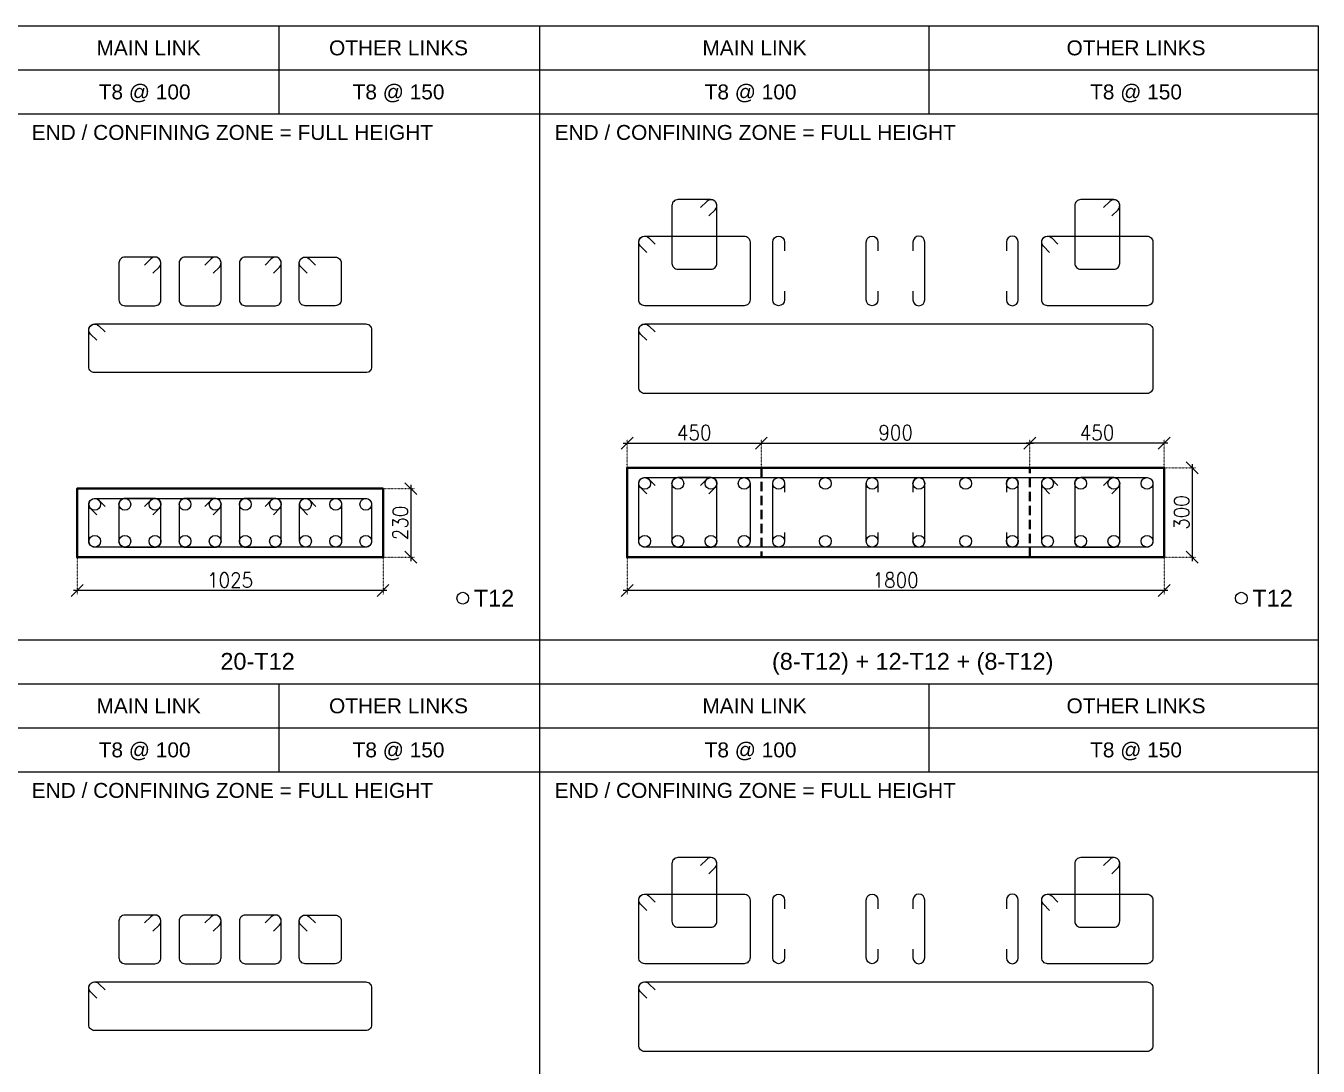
# Model space of a CAD drawing. Header units: millimetres. Extents: x 149548 to 2112824, y -1657616 to -1354760.
# Drawn here: x 2031964 to 2049286, y -1643643 to -1629699 of the extents above; entities that cross this region are included whole.
import ezdxf
from ezdxf.enums import TextEntityAlignment as Align

# ---------------------------------------------------------------- set-up
doc = ezdxf.new("R2010")
doc.units = ezdxf.units.MM
doc.header["$MEASUREMENT"] = 0
doc.header["$PDMODE"] = 98
doc.linetypes.add('DOT', pattern=[0.25, 0, -0.25])
doc.linetypes.add('HIDDEN', pattern=[0.375, 0.25, -0.125])
for name, color, linetype in [('Columns', 90, 'Continuous'), ('s_hatch_25', 13, 'Continuous'), ('s_hatch_50', 43, 'Continuous'), ('s_rebar_link', 225, 'Continuous'), ('s_rebar_linkexp', 155, 'Continuous'), ('TEXT', 43, 'Continuous')]:
    doc.layers.add(name, color=color, linetype=linetype)
doc.layers.add('s-dm', color=171, linetype='Continuous', lineweight=15)
doc.layers.add('s_text', color=20, linetype='Continuous', lineweight=9)
doc.styles.add('ARIAL', font='arial.ttf')
doc.styles.add('RS', font='romans.shx', dxfattribs={"width": 0.9})
doc.dimstyles.new('Maheboob', dxfattribs={"dimtxt": 100, "dimasz": 100, "dimexe": 0, "dimexo": 0, "dimgap": 50, "dimtad": 1, "dimdec": 0, "dimdsep": 46, "dimtxsty": 'RS', "dimblk": 'ME', "dimcen": 225, "dimdle": 25, "dimclrd": 256, "dimclre": 256, "dimclrt": 7, "dimadec": 1, "dimazin": 1, "dimtfac": 1, "dimtdec": 0, "dimtmove": 0, "dimatfit": 0, "dimldrblk": 'ME', "dimfxl": 1, "dimlwd": -1, "dimlwe": -1, "dimarcsym": 0})

# ---------------------------------------------------------------- blocks, each defined once
blk = doc.blocks.new('_Oblique')
at = {"color": 0, "linetype": 'ByBlock', "lineweight": -2}
blk.add_line((-0.5, -0.5), (0.5, 0.5), dxfattribs=at)
blk = doc.blocks.new('*D1610')
at = {"layer": 'Defpoints', "color": 0}
for p in [(2032652, -1636822), (2036752, -1636822), (2032652, -1637268)]:
    blk.add_point(p, dxfattribs=at)
at = {"layer": 's-dm', "linetype": 'DOT'}
for p, q in [((2032652, -1636822), (2032652, -1637318)), ((2036752, -1636822), (2036752, -1637318))]:
    blk.add_line(p, q, dxfattribs=at)
at = {"layer": 's-dm'}
blk.add_line((2036802, -1637268), (2032602, -1637268), dxfattribs=at)
at = {"layer": 's-dm', "xscale": 160, "yscale": 160, "zscale": 160, "rotation": 180}
blk.add_blockref('_Oblique', (2032652, -1637268), dxfattribs=at)
at = {"layer": 's-dm', "xscale": 160, "yscale": 160, "zscale": 160}
blk.add_blockref('_Oblique', (2036752, -1637268), dxfattribs=at)
at = {"layer": 's-dm', "color": 7, "insert": (2034702, -1637128), "char_height": 200, "attachment_point": 5, "style": 'RS'}
blk.add_mtext('1025', dxfattribs=at)
blk = doc.blocks.new('ME')
at = {"layer": 's-dm', "color": 2, "ltscale": 50}
for p, q in [((0, -1.04), (0, 1.04)), ((-1.04, 0), (1.04, 0))]:
    blk.add_line(p, q, dxfattribs=at)
blk.add_lwpolyline([(0.74, 0.74), (-0.74, -0.74)], dxfattribs=at)
blk = doc.blocks.new('*D1611')
at = {"layer": 'Defpoints', "color": 0}
for p in [(2036752, -1635902), (2036752, -1636822), (2037124, -1636822)]:
    blk.add_point(p, dxfattribs=at)
at = {"layer": 's-dm', "linetype": 'DOT'}
for p, q in [((2036752, -1635902), (2037174, -1635902)), ((2036752, -1636822), (2037174, -1636822))]:
    blk.add_line(p, q, dxfattribs=at)
at = {"layer": 's-dm'}
blk.add_line((2037124, -1635852), (2037124, -1636872), dxfattribs=at)
at = {"layer": 's-dm', "xscale": 160, "yscale": 160, "zscale": 160}
for p, rotation in [((2037124, -1635902), 90), ((2037124, -1636822), 270)]:
    blk.add_blockref('_Oblique', p, dxfattribs=dict(at, rotation=rotation))
at = {"layer": 's-dm', "color": 7, "insert": (2036984, -1636362), "char_height": 200, "attachment_point": 5, "rotation": 90, "style": 'RS'}
blk.add_mtext('230', dxfattribs=at)
blk = doc.blocks.new('*D1614')
at = {"layer": 'Defpoints', "color": 0}
for p in [(2040023, -1636822), (2047223, -1636822), (2040023, -1637268)]:
    blk.add_point(p, dxfattribs=at)
at = {"layer": 's-dm', "linetype": 'DOT'}
for p, q in [((2040023, -1636822), (2040023, -1637318)), ((2047223, -1636822), (2047223, -1637318))]:
    blk.add_line(p, q, dxfattribs=at)
at = {"layer": 's-dm'}
blk.add_line((2047273, -1637268), (2039973, -1637268), dxfattribs=at)
at = {"layer": 's-dm', "xscale": 160, "yscale": 160, "zscale": 160, "rotation": 180}
blk.add_blockref('_Oblique', (2040023, -1637268), dxfattribs=at)
at = {"layer": 's-dm', "xscale": 160, "yscale": 160, "zscale": 160}
blk.add_blockref('_Oblique', (2047223, -1637268), dxfattribs=at)
at = {"layer": 's-dm', "color": 7, "insert": (2043623, -1637128), "char_height": 200, "attachment_point": 5, "style": 'RS'}
blk.add_mtext('1800', dxfattribs=at)
blk = doc.blocks.new('*D1615')
at = {"layer": 'Defpoints', "color": 0}
for p in [(2047223, -1635622), (2047223, -1636822), (2047596, -1636822)]:
    blk.add_point(p, dxfattribs=at)
at = {"layer": 's-dm', "linetype": 'DOT'}
for p, q in [((2047223, -1635622), (2047646, -1635622)), ((2047223, -1636822), (2047646, -1636822))]:
    blk.add_line(p, q, dxfattribs=at)
at = {"layer": 's-dm'}
blk.add_line((2047596, -1635572), (2047596, -1636872), dxfattribs=at)
at = {"layer": 's-dm', "xscale": 160, "yscale": 160, "zscale": 160}
for p, rotation in [((2047596, -1635622), 90), ((2047596, -1636822), 270)]:
    blk.add_blockref('_Oblique', p, dxfattribs=dict(at, rotation=rotation))
at = {"layer": 's-dm', "color": 7, "insert": (2047456, -1636222), "char_height": 200, "attachment_point": 5, "rotation": 90, "style": 'RS'}
blk.add_mtext('300', dxfattribs=at)
blk = doc.blocks.new('*D1619')
at = {"layer": 'Defpoints', "color": 0}
for p in [(2041823, -1635291), (2040023, -1635622), (2041823, -1635622)]:
    blk.add_point(p, dxfattribs=at)
at = {"layer": 's-dm'}
blk.add_line((2039973, -1635291), (2041873, -1635291), dxfattribs=at)
at = {"layer": 's-dm', "linetype": 'DOT'}
for p, q in [((2040023, -1635622), (2040023, -1635241)), ((2041823, -1635622), (2041823, -1635241))]:
    blk.add_line(p, q, dxfattribs=at)
at = {"layer": 's-dm', "xscale": 160, "yscale": 160, "zscale": 160, "rotation": 180}
blk.add_blockref('_Oblique', (2040023, -1635291), dxfattribs=at)
at = {"layer": 's-dm', "xscale": 160, "yscale": 160, "zscale": 160}
blk.add_blockref('_Oblique', (2041823, -1635291), dxfattribs=at)
at = {"layer": 's-dm', "color": 7, "insert": (2040923, -1635151), "char_height": 200, "attachment_point": 5, "style": 'RS'}
blk.add_mtext('450', dxfattribs=at)
blk = doc.blocks.new('*D1620')
at = {"layer": 'Defpoints', "color": 0}
for p in [(2045423, -1635291), (2041823, -1635622), (2045423, -1635622)]:
    blk.add_point(p, dxfattribs=at)
at = {"layer": 's-dm'}
blk.add_line((2041773, -1635291), (2045473, -1635291), dxfattribs=at)
at = {"layer": 's-dm', "linetype": 'DOT'}
for p, q in [((2041823, -1635622), (2041823, -1635241)), ((2045423, -1635622), (2045423, -1635241))]:
    blk.add_line(p, q, dxfattribs=at)
at = {"layer": 's-dm', "xscale": 160, "yscale": 160, "zscale": 160, "rotation": 180}
blk.add_blockref('_Oblique', (2041823, -1635291), dxfattribs=at)
at = {"layer": 's-dm', "xscale": 160, "yscale": 160, "zscale": 160}
blk.add_blockref('_Oblique', (2045423, -1635291), dxfattribs=at)
at = {"layer": 's-dm', "color": 7, "insert": (2043623, -1635151), "char_height": 200, "attachment_point": 5, "style": 'RS'}
blk.add_mtext('900', dxfattribs=at)
blk = doc.blocks.new('*D1621')
at = {"layer": 'Defpoints', "color": 0}
for p in [(2045423, -1635291), (2045423, -1635622), (2047223, -1635622)]:
    blk.add_point(p, dxfattribs=at)
at = {"layer": 's-dm'}
blk.add_line((2047273, -1635291), (2045373, -1635291), dxfattribs=at)
at = {"layer": 's-dm', "linetype": 'DOT'}
for p, q in [((2045423, -1635622), (2045423, -1635241)), ((2047223, -1635622), (2047223, -1635241))]:
    blk.add_line(p, q, dxfattribs=at)
at = {"layer": 's-dm', "xscale": 160, "yscale": 160, "zscale": 160, "rotation": 180}
blk.add_blockref('_Oblique', (2045423, -1635291), dxfattribs=at)
at = {"layer": 's-dm', "xscale": 160, "yscale": 160, "zscale": 160}
blk.add_blockref('_Oblique', (2047223, -1635291), dxfattribs=at)
at = {"layer": 's-dm', "color": 7, "insert": (2046323, -1635151), "char_height": 200, "attachment_point": 5, "style": 'RS'}
blk.add_mtext('450', dxfattribs=at)

msp = doc.modelspace()

# ---------------------------------------------------------------- linework, layer by layer
at = {"layer": 'Columns', "color": 8, "linetype": 'HIDDEN', "lineweight": 40, "ltscale": 500}
for points in [[(2041823.5, -1635621.7), (2041823.5, -1636821.7), (2040023.5, -1636821.7), (2040023.5, -1635621.7)], [(2047223.5, -1635621.7), (2047223.5, -1636821.7), (2045423.5, -1636821.7), (2045423.5, -1635621.7)]]:
    msp.add_lwpolyline(points, close=True, dxfattribs=at)
at = {"layer": 'Columns', "lineweight": 40}
msp.add_lwpolyline([(2047223.5, -1636821.7), (2040023.5, -1636821.7), (2040023.5, -1635621.7), (2047223.5, -1635621.7), (2047223.5, -1636821.7)], dxfattribs=at)
msp.add_lwpolyline([(2036751.7, -1635901.7), (2036751.7, -1636821.7), (2032651.7, -1636821.7), (2032651.7, -1635901.7)], close=True, dxfattribs=at)
at = {"layer": 's_hatch_25'}
msp.add_line((2038851.1, -1629698.7), (2038851.1, -1656952.2), dxfattribs=at)
at = {"layer": 's_hatch_50'}
msp.add_line((2001228.1, -1637927.9), (2049286.5, -1637927.8), dxfattribs=at)
at = {"layer": 's_rebar_link'}
for points in [[(2040287.5, -1635971.4), (2040204, -1635887.9, -0.668178), (2040259.7, -1635753.5), (2046992.4, -1635753.5, -0.4142136), (2047071.1, -1635832.3), (2047071.1, -1636607.2, -0.4142136), (2046992.4, -1636685.9), (2040259.7, -1636685.9, -0.4142136), (2040180.9, -1636607.2), (2040180.9, -1635832.3, -0.6681793), (2040315.3, -1635776.6), (2040398.8, -1635860.1)], [(2040287.5, -1635971.4), (2040204, -1635887.9, -0.668178), (2040259.7, -1635753.5), (2041592.4, -1635753.5, -0.4142136), (2041671.1, -1635832.3), (2041671.1, -1636607.2, -0.4142136), (2041592.4, -1636685.9), (2040259.7, -1636685.9, -0.4142136), (2040180.9, -1636607.2), (2040180.9, -1635832.3, -0.6681793), (2040315.3, -1635776.6), (2040398.8, -1635860.1)], [(2041120.3, -1635971.4), (2041203.8, -1635887.9, 0.668178), (2041148.1, -1635753.5), (2040703.9, -1635753.5, 0.4142136), (2040625.2, -1635832.3), (2040625.2, -1636607.2, 0.4142136), (2040703.9, -1636685.9), (2041148.1, -1636685.9, 0.4142136), (2041226.9, -1636607.2), (2041226.9, -1635832.3, 0.6681793), (2041092.5, -1635776.6), (2041009, -1635860.1)], [(2042133.3, -1636489.1), (2042133.3, -1636607.2, -1), (2041975.9, -1636607.2), (2041975.9, -1635832.3, -1), (2042133.3, -1635832.3), (2042133.3, -1635950.3)], [(2043386.4, -1636489.1), (2043386.4, -1636607.2, -1), (2043228.9, -1636607.2), (2043228.9, -1635832.2, -1), (2043386.4, -1635832.2), (2043386.4, -1635950.3)], [(2043855.5, -1636489.1), (2043855.5, -1636607.2, 1), (2044012.9, -1636607.2), (2044012.9, -1635832.2, 1), (2043855.5, -1635832.2), (2043855.5, -1635950.3)], [(2045108.6, -1636489.1), (2045108.6, -1636607.2, 1), (2045266, -1636607.2), (2045266, -1635832.2, 1), (2045108.6, -1635832.2), (2045108.6, -1635950.3)], [(2045687.5, -1635971.4), (2045604, -1635887.9, -0.668178), (2045659.7, -1635753.5), (2046992.4, -1635753.5, -0.4142136), (2047071.1, -1635832.3), (2047071.1, -1636607.2, -0.4142136), (2046992.4, -1636685.9), (2045659.7, -1636685.9, -0.4142136), (2045580.9, -1636607.2), (2045580.9, -1635832.3, -0.6681793), (2045715.3, -1635776.6), (2045798.8, -1635860.1)], [(2046520.3, -1635971.4), (2046603.8, -1635887.9, 0.668178), (2046548.1, -1635753.5), (2046103.9, -1635753.5, 0.4142136), (2046025.2, -1635832.3), (2046025.2, -1636607.2, 0.4142136), (2046103.9, -1636685.9), (2046548.1, -1636685.9, 0.4142136), (2046626.9, -1636607.2), (2046626.9, -1635832.3, 0.6681793), (2046492.5, -1635776.6), (2046409, -1635860.1)], [(2032915.7, -1636251.4), (2032832.2, -1636167.9, -0.668178), (2032887.9, -1636033.5), (2036520.6, -1636033.5, -0.4142136), (2036599.3, -1636112.3), (2036599.3, -1636607.2, -0.4142136), (2036520.6, -1636685.9), (2032887.9, -1636685.9, -0.4142136), (2032809.2, -1636607.2), (2032809.2, -1636112.3, -0.6681793), (2032943.6, -1636056.6), (2033027.1, -1636140.1)], [(2033667.3, -1636251.4), (2033750.8, -1636167.9, 0.668178), (2033695.2, -1636033.5), (2033291.5, -1636033.5, 0.4142136), (2033212.8, -1636112.3), (2033212.8, -1636607.2, 0.4142136), (2033291.5, -1636685.9), (2033695.2, -1636685.9, 0.4142136), (2033773.9, -1636607.2), (2033773.9, -1636112.3, 0.6681793), (2033639.5, -1636056.6), (2033556, -1636140.1)], [(2034474.6, -1636251.4), (2034558.1, -1636167.9, 0.668178), (2034502.4, -1636033.5), (2034098.8, -1636033.5, 0.4142136), (2034020.1, -1636112.3), (2034020.1, -1636607.2, 0.4142136), (2034098.8, -1636685.9), (2034502.4, -1636685.9, 0.4142136), (2034581.1, -1636607.2), (2034581.1, -1636112.3, 0.6681793), (2034446.7, -1636056.6), (2034363.2, -1636140.1)], [(2035281.9, -1636251.4), (2035365.4, -1636167.9, 0.668178), (2035309.7, -1636033.5), (2034906.1, -1636033.5, 0.4142136), (2034827.3, -1636112.3), (2034827.3, -1636607.2, 0.4142136), (2034906.1, -1636685.9), (2035309.7, -1636685.9, 0.4142136), (2035388.4, -1636607.2), (2035388.4, -1636112.3, 0.6681793), (2035254, -1636056.6), (2035170.5, -1636140.1)], [(2035741.2, -1636251.4), (2035657.7, -1636167.9, -0.668178), (2035713.3, -1636033.5), (2036117, -1636033.5, -0.4142136), (2036195.7, -1636112.3), (2036195.7, -1636607.2, -0.4142136), (2036117, -1636685.9), (2035713.3, -1636685.9, -0.4142136), (2035634.6, -1636607.2), (2035634.6, -1636112.3, -0.6681793), (2035769, -1636056.6), (2035852.5, -1636140.1)]]:
    msp.add_lwpolyline(points, format="xyb", dxfattribs=at)
for centre in [(2040259.7, -1635832.3), (2040703.9, -1635832.3), (2041148.1, -1635832.3), (2041592.4, -1635832.3), (2042054.6, -1635832.3), (2042681.1, -1635832.3), (2043307.7, -1635832.2), (2043934.2, -1635832.2), (2044560.8, -1635832.2), (2045187.3, -1635832.2), (2045659.7, -1635832.3), (2046103.9, -1635832.3), (2046548.1, -1635832.3), (2046992.4, -1635832.3), (2032887.9, -1636112.3), (2033291.5, -1636112.3), (2033695.2, -1636112.3), (2034098.8, -1636112.3), (2034502.4, -1636112.3), (2034906.1, -1636112.3), (2035309.7, -1636112.3), (2035713.3, -1636112.3), (2036117, -1636112.3), (2036520.6, -1636112.3), (2032887.9, -1636607.2), (2033291.5, -1636607.2), (2033695.2, -1636607.2), (2034098.8, -1636607.2), (2034502.4, -1636607.2), (2034906.1, -1636607.2), (2035309.7, -1636607.2), (2035713.3, -1636607.2), (2036117, -1636607.2), (2036520.6, -1636607.2), (2040259.7, -1636607.2), (2040703.9, -1636607.2), (2041148.1, -1636607.2), (2041592.4, -1636607.2), (2042054.6, -1636607.2), (2042681.1, -1636607.2), (2043307.7, -1636607.2), (2043934.2, -1636607.2), (2044560.8, -1636607.2), (2045187.3, -1636607.2), (2045659.7, -1636607.2), (2046103.9, -1636607.2), (2046548.1, -1636607.2), (2046992.4, -1636607.2), (2037821, -1637370.4), (2048256.4, -1637370.4)]:
    msp.add_circle(centre, 78.7, dxfattribs=at)
at = {"layer": 's_rebar_linkexp'}
for points in [[(2041120.3, -1632246.4), (2041203.8, -1632162.9, 0.668178), (2041148.1, -1632028.5), (2040703.9, -1632028.5, 0.4142136), (2040625.2, -1632107.3), (2040625.2, -1632882.2, 0.4142136), (2040703.9, -1632960.9), (2041148.1, -1632960.9, 0.4142136), (2041226.9, -1632882.2), (2041226.9, -1632107.3, 0.6681793), (2041092.5, -1632051.6), (2041009, -1632135.1)], [(2046520.3, -1632246.4), (2046603.8, -1632162.9, 0.668178), (2046548.1, -1632028.5), (2046103.9, -1632028.5, 0.4142136), (2046025.2, -1632107.3), (2046025.2, -1632882.2, 0.4142136), (2046103.9, -1632960.9), (2046548.1, -1632960.9, 0.4142136), (2046626.9, -1632882.2), (2046626.9, -1632107.3, 0.6681793), (2046492.5, -1632051.6), (2046409, -1632135.1)], [(2040287.5, -1632735.9), (2040204, -1632652.4, -0.668178), (2040259.7, -1632518), (2041592.4, -1632518, -0.4142136), (2041671.1, -1632596.8), (2041671.1, -1633371.7, -0.4142136), (2041592.4, -1633450.4), (2040259.7, -1633450.4, -0.4142136), (2040180.9, -1633371.7), (2040180.9, -1632596.8, -0.6681793), (2040315.3, -1632541.1), (2040398.8, -1632624.6)], [(2042133.3, -1633253.6), (2042133.3, -1633371.7, -1), (2041975.9, -1633371.7), (2041975.9, -1632596.8, -1), (2042133.3, -1632596.8), (2042133.3, -1632714.8)], [(2043386.4, -1633253.6), (2043386.4, -1633371.7, -1), (2043228.9, -1633371.7), (2043228.9, -1632596.7, -1), (2043386.4, -1632596.7), (2043386.4, -1632714.8)], [(2043855.5, -1633253.6), (2043855.5, -1633371.7, 1), (2044012.9, -1633371.7), (2044012.9, -1632596.7, 1), (2043855.5, -1632596.7), (2043855.5, -1632714.8)], [(2045108.6, -1633253.6), (2045108.6, -1633371.7, 1), (2045266, -1633371.7), (2045266, -1632596.7, 1), (2045108.6, -1632596.7), (2045108.6, -1632714.8)], [(2045687.5, -1632735.9), (2045604, -1632652.4, -0.668178), (2045659.7, -1632518), (2046992.4, -1632518, -0.4142136), (2047071.1, -1632596.8), (2047071.1, -1633371.7, -0.4142136), (2046992.4, -1633450.4), (2045659.7, -1633450.4, -0.4142136), (2045580.9, -1633371.7), (2045580.9, -1632596.8, -0.6681793), (2045715.3, -1632541.1), (2045798.8, -1632624.6)], [(2033667.3, -1633015.9), (2033750.8, -1632932.4, 0.668178), (2033695.2, -1632798), (2033291.5, -1632798, 0.4142136), (2033212.8, -1632876.8), (2033212.8, -1633371.7, 0.4142136), (2033291.5, -1633450.4), (2033695.2, -1633450.4, 0.4142136), (2033773.9, -1633371.7), (2033773.9, -1632876.8, 0.6681793), (2033639.5, -1632821.1), (2033556, -1632904.6)], [(2034474.6, -1633015.9), (2034558.1, -1632932.4, 0.668178), (2034502.4, -1632798), (2034098.8, -1632798, 0.4142136), (2034020.1, -1632876.8), (2034020.1, -1633371.7, 0.4142136), (2034098.8, -1633450.4), (2034502.4, -1633450.4, 0.4142136), (2034581.1, -1633371.7), (2034581.1, -1632876.8, 0.6681793), (2034446.7, -1632821.1), (2034363.2, -1632904.6)], [(2035281.9, -1633015.9), (2035365.4, -1632932.4, 0.668178), (2035309.7, -1632798), (2034906.1, -1632798, 0.4142136), (2034827.3, -1632876.8), (2034827.3, -1633371.7, 0.4142136), (2034906.1, -1633450.4), (2035309.7, -1633450.4, 0.4142136), (2035388.4, -1633371.7), (2035388.4, -1632876.8, 0.6681793), (2035254, -1632821.1), (2035170.5, -1632904.6)], [(2035736.1, -1633015.9), (2035652.6, -1632932.4, -0.668178), (2035708.2, -1632798), (2036111.9, -1632798, -0.4142136), (2036190.6, -1632876.8), (2036190.6, -1633371.7, -0.4142136), (2036111.9, -1633450.4), (2035708.2, -1633450.4, -0.4142136), (2035629.5, -1633371.7), (2035629.5, -1632876.8, -0.6681793), (2035763.9, -1632821.1), (2035847.4, -1632904.6)], [(2032915.7, -1633912.9), (2032832.2, -1633829.4, -0.668178), (2032887.9, -1633695), (2036520.6, -1633695, -0.4142136), (2036599.3, -1633773.8), (2036599.3, -1634268.7, -0.4142136), (2036520.6, -1634347.4), (2032887.9, -1634347.4, -0.4142136), (2032809.2, -1634268.7), (2032809.2, -1633773.8, -0.6681793), (2032943.6, -1633718.1), (2033027.1, -1633801.6)], [(2040287.5, -1633912.9), (2040204, -1633829.4, -0.668178), (2040259.7, -1633695), (2046992.4, -1633695, -0.4142136), (2047071.1, -1633773.8), (2047071.1, -1634548.7, -0.4142136), (2046992.4, -1634627.4), (2040259.7, -1634627.4, -0.4142136), (2040180.9, -1634548.7), (2040180.9, -1633773.8, -0.6681793), (2040315.3, -1633718.1), (2040398.8, -1633801.6)], [(2041120.3, -1641065.9), (2041203.8, -1640982.4, 0.668178), (2041148.1, -1640848), (2040703.9, -1640848, 0.4142136), (2040625.2, -1640926.7), (2040625.2, -1641701.6, 0.4142136), (2040703.9, -1641780.4), (2041148.1, -1641780.4, 0.4142136), (2041226.9, -1641701.6), (2041226.9, -1640926.7, 0.6681793), (2041092.5, -1640871), (2041009, -1640954.5)], [(2046520.3, -1641065.9), (2046603.8, -1640982.4, 0.668178), (2046548.1, -1640848), (2046103.9, -1640848, 0.4142136), (2046025.2, -1640926.7), (2046025.2, -1641701.6, 0.4142136), (2046103.9, -1641780.4), (2046548.1, -1641780.4, 0.4142136), (2046626.9, -1641701.6), (2046626.9, -1640926.7, 0.6681793), (2046492.5, -1640871), (2046409, -1640954.5)], [(2040287.5, -1641555.4), (2040204, -1641471.9, -0.668178), (2040259.7, -1641337.5), (2041592.4, -1641337.5, -0.4142136), (2041671.1, -1641416.2), (2041671.1, -1642191.1, -0.4142136), (2041592.4, -1642269.9), (2040259.7, -1642269.9, -0.4142136), (2040180.9, -1642191.1), (2040180.9, -1641416.2, -0.6681793), (2040315.3, -1641360.5), (2040398.9, -1641444)], [(2042133.3, -1642073), (2042133.3, -1642191.1, -1), (2041975.9, -1642191.1), (2041975.9, -1641416.2, -1), (2042133.3, -1641416.2), (2042133.3, -1641534.3)], [(2043386.4, -1642073), (2043386.4, -1642191.1, -1), (2043228.9, -1642191.1), (2043228.9, -1641416.2, -1), (2043386.4, -1641416.2), (2043386.4, -1641534.3)], [(2043855.5, -1642073), (2043855.5, -1642191.1, 1), (2044012.9, -1642191.1), (2044012.9, -1641416.2, 1), (2043855.5, -1641416.2), (2043855.5, -1641534.3)], [(2045108.6, -1642073), (2045108.6, -1642191.1, 1), (2045266, -1642191.1), (2045266, -1641416.2, 1), (2045108.6, -1641416.2), (2045108.6, -1641534.3)], [(2045687.5, -1641555.4), (2045604, -1641471.9, -0.668178), (2045659.7, -1641337.5), (2046992.4, -1641337.5, -0.4142136), (2047071.1, -1641416.2), (2047071.1, -1642191.1, -0.4142136), (2046992.4, -1642269.9), (2045659.7, -1642269.9, -0.4142136), (2045580.9, -1642191.1), (2045580.9, -1641416.2, -0.6681793), (2045715.3, -1641360.5), (2045798.9, -1641444)], [(2033667.3, -1641835.4), (2033750.8, -1641751.9, 0.668178), (2033695.2, -1641617.5), (2033291.5, -1641617.5, 0.4142136), (2033212.8, -1641696.2), (2033212.8, -1642191.1, 0.4142136), (2033291.5, -1642269.9), (2033695.2, -1642269.9, 0.4142136), (2033773.9, -1642191.1), (2033773.9, -1641696.2, 0.6681793), (2033639.5, -1641640.5), (2033556, -1641724)], [(2034474.6, -1641835.4), (2034558.1, -1641751.9, 0.668178), (2034502.4, -1641617.5), (2034098.8, -1641617.5, 0.4142136), (2034020.1, -1641696.2), (2034020.1, -1642191.1, 0.4142136), (2034098.8, -1642269.9), (2034502.4, -1642269.9, 0.4142136), (2034581.2, -1642191.1), (2034581.2, -1641696.2, 0.6681793), (2034446.8, -1641640.5), (2034363.2, -1641724)], [(2035281.9, -1641835.4), (2035365.4, -1641751.9, 0.668178), (2035309.7, -1641617.5), (2034906.1, -1641617.5, 0.4142136), (2034827.3, -1641696.2), (2034827.3, -1642191.1, 0.4142136), (2034906.1, -1642269.9), (2035309.7, -1642269.9, 0.4142136), (2035388.4, -1642191.1), (2035388.4, -1641696.2, 0.6681793), (2035254, -1641640.5), (2035170.5, -1641724)], [(2035736.1, -1641835.4), (2035652.6, -1641751.9, -0.668178), (2035708.2, -1641617.5), (2036111.9, -1641617.5, -0.4142136), (2036190.6, -1641696.2), (2036190.6, -1642191.1, -0.4142136), (2036111.9, -1642269.9), (2035708.2, -1642269.9, -0.4142136), (2035629.5, -1642191.1), (2035629.5, -1641696.2, -0.6681793), (2035763.9, -1641640.5), (2035847.4, -1641724)], [(2032915.7, -1642732.4), (2032832.2, -1642648.9, -0.668178), (2032887.9, -1642514.5), (2036520.6, -1642514.5, -0.4142136), (2036599.3, -1642593.2), (2036599.3, -1643088.1, -0.4142136), (2036520.6, -1643166.9), (2032887.9, -1643166.9, -0.4142136), (2032809.2, -1643088.1), (2032809.2, -1642593.2, -0.6681793), (2032943.6, -1642537.5), (2033027.1, -1642621)], [(2040287.5, -1642732.4), (2040204, -1642648.9, -0.668178), (2040259.7, -1642514.5), (2046992.4, -1642514.5, -0.4142136), (2047071.1, -1642593.2), (2047071.1, -1643368.1, -0.4142136), (2046992.4, -1643446.9), (2040259.7, -1643446.9, -0.4142136), (2040180.9, -1643368.1), (2040180.9, -1642593.2, -0.6681793), (2040315.3, -1642537.5), (2040398.9, -1642621)]]:
    msp.add_lwpolyline(points, format="xyb", dxfattribs=at)
at = {"layer": 's_text'}
for p, q in [((1997843.5, -1629698.7), (2049286.5, -1629698.7)), ((2049286.5, -1629698.7), (2049286.5, -1656952.3)), ((1997843.5, -1638518.1), (2049286.5, -1638518.1))]:
    msp.add_line(p, q, dxfattribs=at)
at = {"layer": 'TEXT', "color": 7}
for p, q in [((2035356.4, -1629698.7), (2035356.4, -1630879.6)), ((2044068.8, -1629698.7), (2044068.8, -1630879.6)), ((2001228.1, -1630289.3), (2049286.5, -1630289.3)), ((2001228.1, -1630879.7), (2049286.5, -1630879.7)), ((2035356.4, -1638518.1), (2035356.4, -1639699.1)), ((2044068.8, -1638518.1), (2044068.8, -1639699.1)), ((2001228.1, -1639108.8), (2049286.5, -1639108.7)), ((2001228.1, -1639699.2), (2049286.5, -1639699.1))]:
    msp.add_line(p, q, dxfattribs=at)

# ---------------------------------------------------------------- texts
at = {"layer": 'TEXT', "color": 7, "style": 'ARIAL'}
for s, height, p in [('MAIN LINK', 200, (2033609.8, -1629993.8)), ('OTHER LINKS', 200, (2036960, -1629993.8)), ('MAIN LINK', 200, (2041731.8, -1629993.8)), ('OTHER LINKS', 200, (2046845.3, -1629993.8)), ('T8 @ 100', 200, (2033556.6, -1630584.3)), ('T8 @ 150', 200, (2036960, -1630584.3)), ('T8 @ 100', 200, (2041678.6, -1630584.3)), ('T8 @ 150', 200, (2046845.3, -1630584.3)), ('20-T12', 225, (2035070.2, -1638216.5)), ('(8-T12) + 12-T12 + (8-T12)', 225, (2043851.9, -1638216.6)), ('MAIN LINK', 200, (2033609.8, -1638813.2)), ('OTHER LINKS', 200, (2036960, -1638813.2)), ('MAIN LINK', 200, (2041731.8, -1638813.2)), ('OTHER LINKS', 200, (2046845.3, -1638813.2)), ('T8 @ 100', 200, (2033556.6, -1639403.7)), ('T8 @ 150', 200, (2036960, -1639403.7)), ('T8 @ 100', 200, (2041678.6, -1639403.7)), ('T8 @ 150', 200, (2046845.3, -1639403.7))]:
    msp.add_text(s, height=height, dxfattribs=at).set_placement(p, align=Align.MIDDLE_CENTER)
for p in [(2032044, -1631227.4), (2039052.4, -1631227.4), (2032044, -1640046.8), (2039052.4, -1640046.8)]:
    msp.add_text('END / CONFINING ZONE = FULL HEIGHT', height=200, dxfattribs=at).set_placement(p)
for p in [(2037968.7, -1637370.4), (2048404, -1637370.4)]:
    msp.add_text('T12', height=225, dxfattribs=at).set_placement(p, align=Align.MIDDLE_LEFT)

# ---------------------------------------------------------------- dimensions: what is measured, and where the dimension line sits
at = {"layer": 's-dm'}
for base, p1, p2, override, picture, middle in [((2041823.5, -1635290.8), (2040023.5, -1635621.7), (2041823.5, -1635621.7), {"dimscale": 2, "dimasz": 80, "dimexe": 25, "dimgap": 20, "dimlfac": 0.25, "dimtxsty": 'RS', "dimblk1": 'Oblique', "dimblk2": 'Oblique', "dimsah": 1, "dimtmove": 1, "dimldrblk": 'ME', "dimfxl": 0, "dimarcsym": 1}, '*D1619', (2040923.5, -1635150.8)), ((2045423.5, -1635290.8), (2041823.5, -1635621.7), (2045423.5, -1635621.7), {"dimscale": 2, "dimasz": 80, "dimexe": 25, "dimgap": 20, "dimlfac": 0.25, "dimblk1": 'Oblique', "dimblk2": 'Oblique', "dimsah": 1, "dimtmove": 1, "dimfxl": 0, "dimarcsym": 1}, '*D1620', (2043623.5, -1635150.8)), ((2032651.7, -1637267.6), (2036751.7, -1636821.7), (2032651.7, -1636821.7), {"dimscale": 2, "dimasz": 80, "dimexe": 25, "dimgap": 20, "dimlfac": 0.25, "dimtxsty": 'RS', "dimblk1": 'Oblique', "dimblk2": 'Oblique', "dimsah": 1, "dimtmove": 1, "dimldrblk": 'ME', "dimfxl": 0, "dimarcsym": 1}, '*D1610', (2034701.7, -1637127.6)), ((2040023.5, -1637267.6), (2047223.5, -1636821.7), (2040023.5, -1636821.7), {"dimscale": 2, "dimasz": 80, "dimexe": 25, "dimgap": 20, "dimlfac": 0.25, "dimtxsty": 'RS', "dimblk1": 'Oblique', "dimblk2": 'Oblique', "dimsah": 1, "dimtmove": 1, "dimldrblk": 'ME', "dimfxl": 0, "dimarcsym": 1}, '*D1614', (2043623.5, -1637127.6))]:
    dim = msp.add_linear_dim(base=base, p1=p1, p2=p2, dimstyle='Maheboob', override=override, dxfattribs=at)
    dim.commit()
    dim.dimension.update_dxf_attribs({"geometry": picture, "text_midpoint": middle})
for base, p1, p2, angle, override, picture, middle in [((2045423.5, -1635290.8), (2047223.5, -1635621.7), (2045423.5, -1635621.7), 180, {"dimscale": 2, "dimasz": 80, "dimexe": 25, "dimgap": 20, "dimlfac": 0.25, "dimblk1": 'Oblique', "dimblk2": 'Oblique', "dimsah": 1, "dimtmove": 1, "dimfxl": 0, "dimarcsym": 1}, '*D1621', (2046323.5, -1635150.8)), ((2047595.5, -1636821.7), (2047223.5, -1635621.7), (2047223.5, -1636821.7), 90, {"dimscale": 2, "dimasz": 80, "dimexe": 25, "dimgap": 20, "dimlfac": 0.25, "dimtxsty": 'RS', "dimblk1": 'Oblique', "dimblk2": 'Oblique', "dimsah": 1, "dimtmove": 1, "dimldrblk": 'ME', "dimfxl": 0, "dimarcsym": 1}, '*D1615', (2047455.5, -1636221.7)), ((2037123.7, -1636821.7), (2036751.7, -1635901.7), (2036751.7, -1636821.7), 90, {"dimscale": 2, "dimasz": 80, "dimexe": 25, "dimgap": 20, "dimlfac": 0.25, "dimtxsty": 'RS', "dimblk1": 'Oblique', "dimblk2": 'Oblique', "dimsah": 1, "dimtmove": 1, "dimldrblk": 'ME', "dimfxl": 0, "dimarcsym": 1}, '*D1611', (2036983.7, -1636361.7))]:
    dim = msp.add_linear_dim(base=base, p1=p1, p2=p2, angle=angle, dimstyle='Maheboob', override=override, dxfattribs=at)
    dim.commit()
    dim.dimension.update_dxf_attribs({"geometry": picture, "text_midpoint": middle})

doc.saveas('drawing.dxf')
